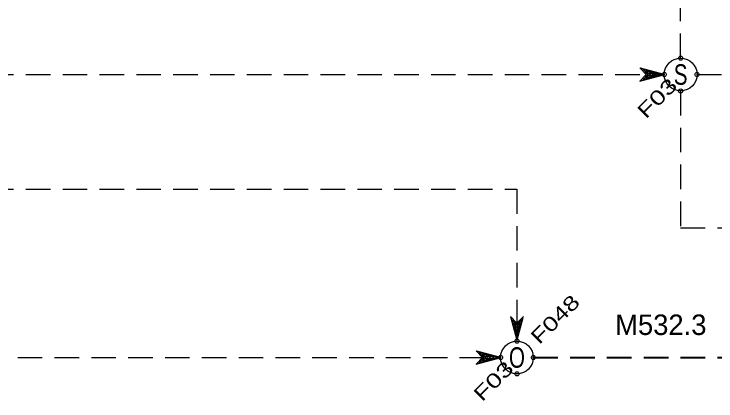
# Model space of a CAD drawing. Header units: millimetres. Extents: x 0 to 841, y 0 to 594.
# Drawn here: x 648.6 to 734.3, y 160.1 to 207.4 of the extents above; entities that cross this region are included whole.
import ezdxf
from ezdxf.enums import TextEntityAlignment as Align

# ---------------------------------------------------------------- set-up
doc = ezdxf.new("R2010")
doc.units = ezdxf.units.MM
doc.header["$PDMODE"] = 32
doc.header["$PDSIZE"] = 0.5
doc.linetypes.add('MEDIUM_DASHED', pattern=[4.5, 3, -1.5])
for name, color, linetype, lineweight in [('14', 7, 'MEDIUM_DASHED', 25), ('46', 7, 'MEDIUM_DASHED', 13), ('48', 7, 'Continuous', 13), ('50', 7, 'Continuous', 13)]:
    doc.layers.add(name, color=color, linetype=linetype, lineweight=lineweight)

msp = doc.modelspace()

# ---------------------------------------------------------------- linework, layer by layer
at = {"layer": '14'}
msp.add_line((712, 165.449), (741.89, 165.449), dxfattribs=at)
at = {"layer": '46'}
for p, q in [((596, 200), (728, 200)), ((732, 200), (760, 200))]:
    msp.add_line(p, q, dxfattribs=at)
for points in [[(730, 202), (730, 226.488), (729.2, 223.488), (730, 224.288), (730.8, 223.488), (730, 226.488)], [(730, 198), (730, 181.276), (760, 181.276), (757, 182.076), (757.8, 181.276), (757, 180.476), (760, 181.276)], [(542, 186), (710, 186), (710, 167.449), (710.8, 170.449), (710, 169.649), (709.2, 170.449), (710, 167.449)], [(640, 174), (640, 165.449), (708, 165.449), (705, 166.249), (705.8, 165.449), (705, 164.649), (708, 165.449)]]:
    msp.add_lwpolyline(points, dxfattribs=at)
for points in [[(728, 200), (725, 200.8), (725.8, 200), (725, 199.2)], [(727.6, 200), (725.4, 200.6), (726, 200), (725.4, 199.4)], [(727.2, 200), (725.8, 200.4), (726.2, 200), (725.8, 199.6)], [(726.8, 200), (726.2, 200.2), (726.4, 200), (726.2, 199.8)], [(710, 167.849), (710.6, 170.049), (710, 169.449), (709.4, 170.049)], [(710, 168.249), (710.4, 169.649), (710, 169.249), (709.6, 169.649)], [(710, 168.649), (710.2, 169.249), (710, 169.049), (709.8, 169.249)], [(707.6, 165.449), (705.4, 166.049), (706, 165.449), (705.4, 164.849)], [(707.2, 165.449), (705.8, 165.849), (706.2, 165.449), (705.8, 165.049)], [(706.8, 165.449), (706.2, 165.649), (706.4, 165.449), (706.2, 165.249)]]:
    msp.add_lwpolyline(points, close=True, dxfattribs=at)
at = {"layer": '48'}
for centre in [(730, 200), (710, 165.449)]:
    msp.add_circle(centre, 2, dxfattribs=at)
for p in [(730, 202), (728, 200), (732, 200), (730, 198), (710, 167.449), (708, 165.449), (712, 165.449), (710, 163.449)]:
    msp.add_point(p, dxfattribs=at)

# ---------------------------------------------------------------- texts
at = {"layer": '46'}
msp.add_text('M532.3', height=2.5, dxfattribs=at).set_placement((722, 168.198))
at = {"layer": '50', "width": 0.75}
for s, p in [('S', (730, 198.75)), ('O', (710, 164.198))]:
    msp.add_text(s, height=2.5, dxfattribs=at).set_placement(p, align=Align.CENTER)
at = {"layer": '50', "width": 1.4}
for p in [(729.734, 198.497), (709.734, 163.946)]:
    msp.add_text('F03', height=1.75, rotation=45, dxfattribs=at).set_placement(p, align=Align.RIGHT)
at = {"layer": '50', "width": 1.35}
msp.add_text('F048', height=1.75, rotation=45, dxfattribs=at).set_placement((712.74, 166.951))

doc.saveas('drawing.dxf')
